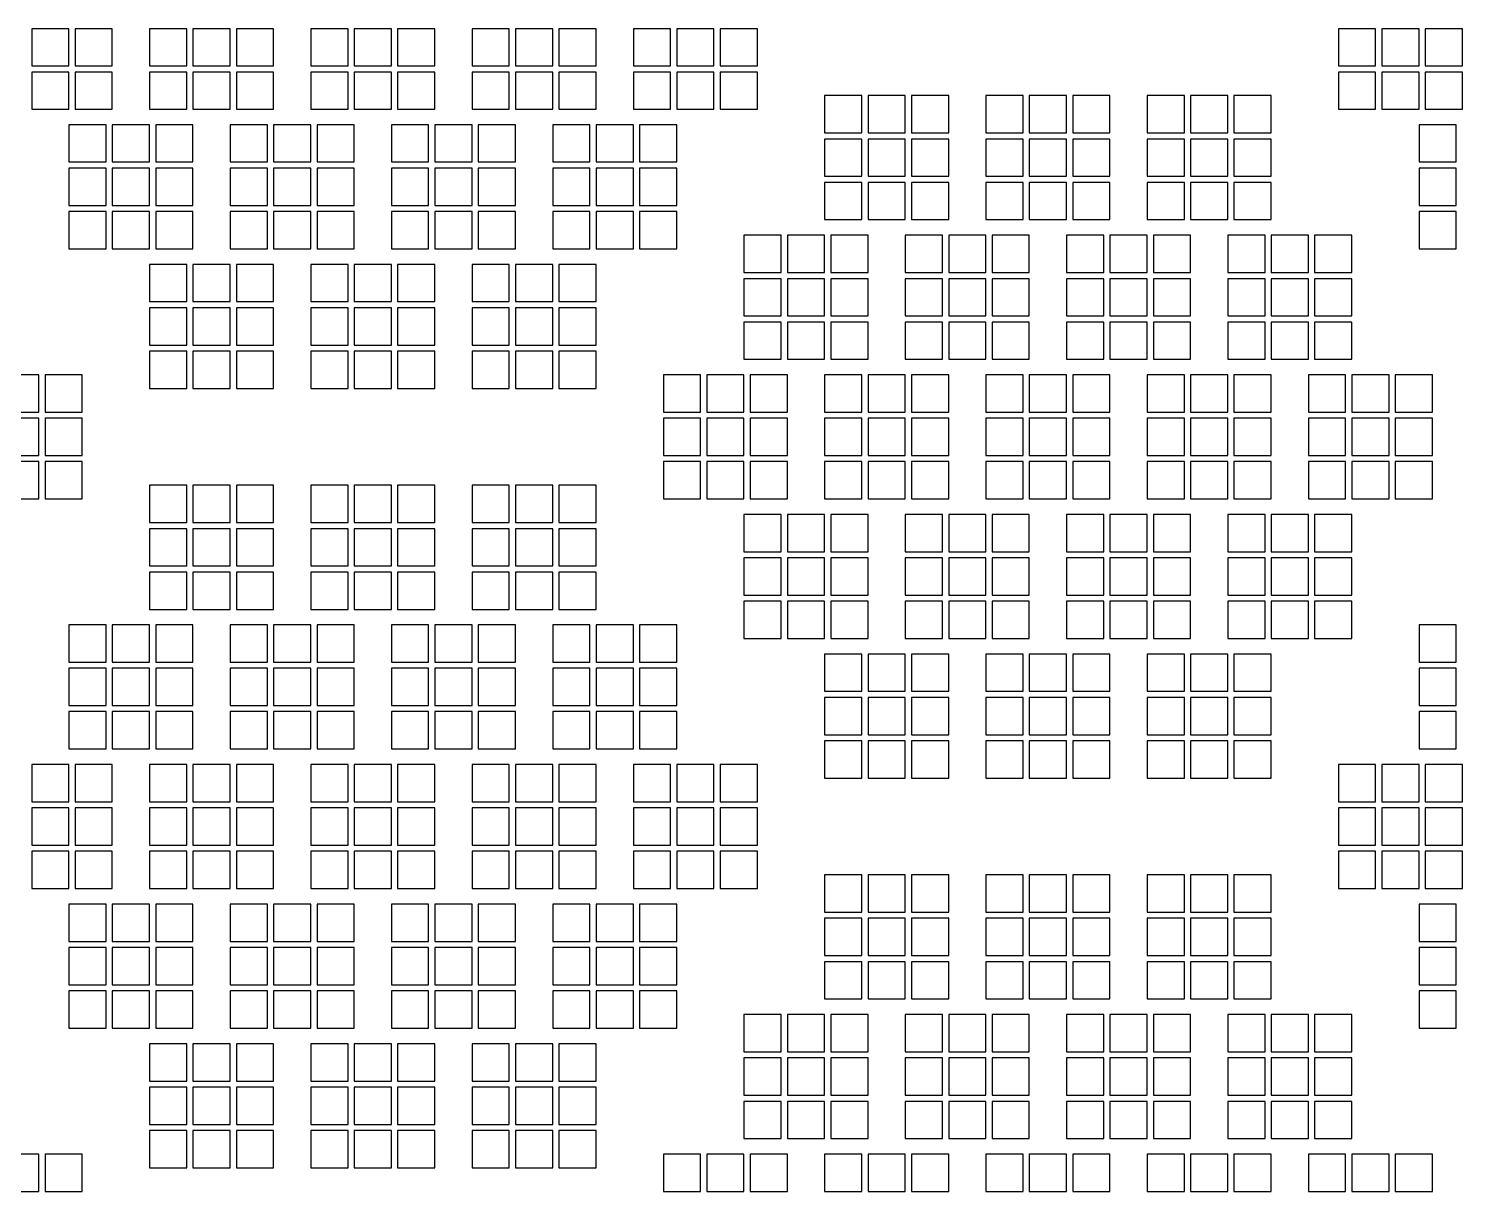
# Model space of a CAD drawing. Extents: x -49 to 54, y -38 to 38.
# Drawn here: x -10.94 to 0.6, y -20.22 to -10.85 of the extents above; entities that cross this region are included whole.
import ezdxf

# ---------------------------------------------------------------- set-up
doc = ezdxf.new("R2010")
doc.units = 0
doc.layers.add('BACK_LAYER', color=5, linetype='CONTINUOUS')

msp = doc.modelspace()

# ---------------------------------------------------------------- linework, layer by layer
at = {"layer": 'BACK_LAYER'}
for points in [[(-10.913, -11.147), (-10.613, -11.147), (-10.613, -10.847), (-10.913, -10.847)], [(-10.563, -11.147), (-10.263, -11.147), (-10.263, -10.847), (-10.563, -10.847)], [(-9.963, -11.147), (-9.663, -11.147), (-9.663, -10.847), (-9.963, -10.847)], [(-9.613, -11.147), (-9.313, -11.147), (-9.313, -10.847), (-9.613, -10.847)], [(-9.263, -11.147), (-8.963, -11.147), (-8.963, -10.847), (-9.263, -10.847)], [(-8.663, -11.147), (-8.363, -11.147), (-8.363, -10.847), (-8.663, -10.847)], [(-8.313, -11.147), (-8.013, -11.147), (-8.013, -10.847), (-8.313, -10.847)], [(-7.963, -11.147), (-7.663, -11.147), (-7.663, -10.847), (-7.963, -10.847)], [(-7.363, -11.147), (-7.063, -11.147), (-7.063, -10.847), (-7.363, -10.847)], [(-7.013, -11.147), (-6.713, -11.147), (-6.713, -10.847), (-7.013, -10.847)], [(-6.663, -11.147), (-6.363, -11.147), (-6.363, -10.847), (-6.663, -10.847)], [(-6.063, -11.147), (-5.763, -11.147), (-5.763, -10.847), (-6.063, -10.847)], [(-5.713, -11.147), (-5.413, -11.147), (-5.413, -10.847), (-5.713, -10.847)], [(-5.363, -11.147), (-5.063, -11.147), (-5.063, -10.847), (-5.363, -10.847)], [(-0.379, -11.147), (-0.079, -11.147), (-0.079, -10.847), (-0.379, -10.847)], [(-0.029, -11.147), (0.271, -11.147), (0.271, -10.847), (-0.029, -10.847)], [(0.321, -11.147), (0.621, -11.147), (0.621, -10.847), (0.321, -10.847)], [(-10.913, -11.497), (-10.613, -11.497), (-10.613, -11.197), (-10.913, -11.197)], [(-10.563, -11.497), (-10.263, -11.497), (-10.263, -11.197), (-10.563, -11.197)], [(-9.963, -11.497), (-9.663, -11.497), (-9.663, -11.197), (-9.963, -11.197)], [(-9.613, -11.497), (-9.313, -11.497), (-9.313, -11.197), (-9.613, -11.197)], [(-9.263, -11.497), (-8.963, -11.497), (-8.963, -11.197), (-9.263, -11.197)], [(-8.663, -11.497), (-8.363, -11.497), (-8.363, -11.197), (-8.663, -11.197)], [(-8.313, -11.497), (-8.013, -11.497), (-8.013, -11.197), (-8.313, -11.197)], [(-7.963, -11.497), (-7.663, -11.497), (-7.663, -11.197), (-7.963, -11.197)], [(-7.363, -11.497), (-7.063, -11.497), (-7.063, -11.197), (-7.363, -11.197)], [(-7.013, -11.497), (-6.713, -11.497), (-6.713, -11.197), (-7.013, -11.197)], [(-6.663, -11.497), (-6.363, -11.497), (-6.363, -11.197), (-6.663, -11.197)], [(-6.063, -11.497), (-5.763, -11.497), (-5.763, -11.197), (-6.063, -11.197)], [(-5.713, -11.497), (-5.413, -11.497), (-5.413, -11.197), (-5.713, -11.197)], [(-5.363, -11.497), (-5.063, -11.497), (-5.063, -11.197), (-5.363, -11.197)], [(-0.379, -11.497), (-0.079, -11.497), (-0.079, -11.197), (-0.379, -11.197)], [(-0.029, -11.497), (0.271, -11.497), (0.271, -11.197), (-0.029, -11.197)], [(0.321, -11.497), (0.621, -11.497), (0.621, -11.197), (0.321, -11.197)], [(-4.521, -11.687), (-4.221, -11.687), (-4.221, -11.387), (-4.521, -11.387)], [(-4.171, -11.687), (-3.871, -11.687), (-3.871, -11.387), (-4.171, -11.387)], [(-3.821, -11.687), (-3.521, -11.687), (-3.521, -11.387), (-3.821, -11.387)], [(-3.221, -11.687), (-2.921, -11.687), (-2.921, -11.387), (-3.221, -11.387)], [(-2.871, -11.687), (-2.571, -11.687), (-2.571, -11.387), (-2.871, -11.387)], [(-2.521, -11.687), (-2.221, -11.687), (-2.221, -11.387), (-2.521, -11.387)], [(-1.921, -11.687), (-1.621, -11.687), (-1.621, -11.387), (-1.921, -11.387)], [(-1.571, -11.687), (-1.271, -11.687), (-1.271, -11.387), (-1.571, -11.387)], [(-1.221, -11.687), (-0.921, -11.687), (-0.921, -11.387), (-1.221, -11.387)], [(-10.613, -11.922), (-10.313, -11.922), (-10.313, -11.622), (-10.613, -11.622)], [(-10.263, -11.922), (-9.963, -11.922), (-9.963, -11.622), (-10.263, -11.622)], [(-9.913, -11.922), (-9.613, -11.922), (-9.613, -11.622), (-9.913, -11.622)], [(-9.313, -11.922), (-9.013, -11.922), (-9.013, -11.622), (-9.313, -11.622)], [(-8.963, -11.922), (-8.663, -11.922), (-8.663, -11.622), (-8.963, -11.622)], [(-8.613, -11.922), (-8.313, -11.922), (-8.313, -11.622), (-8.613, -11.622)], [(-8.013, -11.922), (-7.713, -11.922), (-7.713, -11.622), (-8.013, -11.622)], [(-7.663, -11.922), (-7.363, -11.922), (-7.363, -11.622), (-7.663, -11.622)], [(-7.313, -11.922), (-7.013, -11.922), (-7.013, -11.622), (-7.313, -11.622)], [(-6.713, -11.922), (-6.413, -11.922), (-6.413, -11.622), (-6.713, -11.622)], [(-6.363, -11.922), (-6.063, -11.922), (-6.063, -11.622), (-6.363, -11.622)], [(-6.013, -11.922), (-5.713, -11.922), (-5.713, -11.622), (-6.013, -11.622)], [(0.271, -11.922), (0.571, -11.922), (0.571, -11.622), (0.271, -11.622)], [(-4.521, -12.037), (-4.221, -12.037), (-4.221, -11.737), (-4.521, -11.737)], [(-4.171, -12.037), (-3.871, -12.037), (-3.871, -11.737), (-4.171, -11.737)], [(-3.821, -12.037), (-3.521, -12.037), (-3.521, -11.737), (-3.821, -11.737)], [(-3.221, -12.037), (-2.921, -12.037), (-2.921, -11.737), (-3.221, -11.737)], [(-2.871, -12.037), (-2.571, -12.037), (-2.571, -11.737), (-2.871, -11.737)], [(-2.521, -12.037), (-2.221, -12.037), (-2.221, -11.737), (-2.521, -11.737)], [(-1.921, -12.037), (-1.621, -12.037), (-1.621, -11.737), (-1.921, -11.737)], [(-1.571, -12.037), (-1.271, -12.037), (-1.271, -11.737), (-1.571, -11.737)], [(-1.221, -12.037), (-0.921, -12.037), (-0.921, -11.737), (-1.221, -11.737)], [(-10.613, -12.272), (-10.313, -12.272), (-10.313, -11.972), (-10.613, -11.972)], [(-10.263, -12.272), (-9.963, -12.272), (-9.963, -11.972), (-10.263, -11.972)], [(-9.913, -12.272), (-9.613, -12.272), (-9.613, -11.972), (-9.913, -11.972)], [(-9.313, -12.272), (-9.013, -12.272), (-9.013, -11.972), (-9.313, -11.972)], [(-8.963, -12.272), (-8.663, -12.272), (-8.663, -11.972), (-8.963, -11.972)], [(-8.613, -12.272), (-8.313, -12.272), (-8.313, -11.972), (-8.613, -11.972)], [(-8.013, -12.272), (-7.713, -12.272), (-7.713, -11.972), (-8.013, -11.972)], [(-7.663, -12.272), (-7.363, -12.272), (-7.363, -11.972), (-7.663, -11.972)], [(-7.313, -12.272), (-7.013, -12.272), (-7.013, -11.972), (-7.313, -11.972)], [(-6.713, -12.272), (-6.413, -12.272), (-6.413, -11.972), (-6.713, -11.972)], [(-6.363, -12.272), (-6.063, -12.272), (-6.063, -11.972), (-6.363, -11.972)], [(-6.013, -12.272), (-5.713, -12.272), (-5.713, -11.972), (-6.013, -11.972)], [(0.271, -12.272), (0.571, -12.272), (0.571, -11.972), (0.271, -11.972)], [(-4.521, -12.387), (-4.221, -12.387), (-4.221, -12.087), (-4.521, -12.087)], [(-4.171, -12.387), (-3.871, -12.387), (-3.871, -12.087), (-4.171, -12.087)], [(-3.821, -12.387), (-3.521, -12.387), (-3.521, -12.087), (-3.821, -12.087)], [(-3.221, -12.387), (-2.921, -12.387), (-2.921, -12.087), (-3.221, -12.087)], [(-2.871, -12.387), (-2.571, -12.387), (-2.571, -12.087), (-2.871, -12.087)], [(-2.521, -12.387), (-2.221, -12.387), (-2.221, -12.087), (-2.521, -12.087)], [(-1.921, -12.387), (-1.621, -12.387), (-1.621, -12.087), (-1.921, -12.087)], [(-1.571, -12.387), (-1.271, -12.387), (-1.271, -12.087), (-1.571, -12.087)], [(-1.221, -12.387), (-0.921, -12.387), (-0.921, -12.087), (-1.221, -12.087)], [(-10.613, -12.622), (-10.313, -12.622), (-10.313, -12.322), (-10.613, -12.322)], [(-10.263, -12.622), (-9.963, -12.622), (-9.963, -12.322), (-10.263, -12.322)], [(-9.913, -12.622), (-9.613, -12.622), (-9.613, -12.322), (-9.913, -12.322)], [(-9.313, -12.622), (-9.013, -12.622), (-9.013, -12.322), (-9.313, -12.322)], [(-8.963, -12.622), (-8.663, -12.622), (-8.663, -12.322), (-8.963, -12.322)], [(-8.613, -12.622), (-8.313, -12.622), (-8.313, -12.322), (-8.613, -12.322)], [(-8.013, -12.622), (-7.713, -12.622), (-7.713, -12.322), (-8.013, -12.322)], [(-7.663, -12.622), (-7.363, -12.622), (-7.363, -12.322), (-7.663, -12.322)], [(-7.313, -12.622), (-7.013, -12.622), (-7.013, -12.322), (-7.313, -12.322)], [(-6.713, -12.622), (-6.413, -12.622), (-6.413, -12.322), (-6.713, -12.322)], [(-6.363, -12.622), (-6.063, -12.622), (-6.063, -12.322), (-6.363, -12.322)], [(-6.013, -12.622), (-5.713, -12.622), (-5.713, -12.322), (-6.013, -12.322)], [(0.271, -12.622), (0.571, -12.622), (0.571, -12.322), (0.271, -12.322)], [(-5.171, -12.813), (-4.871, -12.813), (-4.871, -12.513), (-5.171, -12.513)], [(-4.821, -12.813), (-4.521, -12.813), (-4.521, -12.513), (-4.821, -12.513)], [(-4.471, -12.813), (-4.171, -12.813), (-4.171, -12.513), (-4.471, -12.513)], [(-3.871, -12.813), (-3.571, -12.813), (-3.571, -12.513), (-3.871, -12.513)], [(-3.521, -12.813), (-3.221, -12.813), (-3.221, -12.513), (-3.521, -12.513)], [(-3.171, -12.813), (-2.871, -12.813), (-2.871, -12.513), (-3.171, -12.513)], [(-2.571, -12.813), (-2.271, -12.813), (-2.271, -12.513), (-2.571, -12.513)], [(-2.221, -12.813), (-1.921, -12.813), (-1.921, -12.513), (-2.221, -12.513)], [(-1.871, -12.813), (-1.571, -12.813), (-1.571, -12.513), (-1.871, -12.513)], [(-1.271, -12.813), (-0.971, -12.813), (-0.971, -12.513), (-1.271, -12.513)], [(-0.921, -12.813), (-0.621, -12.813), (-0.621, -12.513), (-0.921, -12.513)], [(-0.571, -12.813), (-0.271, -12.813), (-0.271, -12.513), (-0.571, -12.513)], [(-9.963, -13.048), (-9.663, -13.048), (-9.663, -12.748), (-9.963, -12.748)], [(-9.613, -13.048), (-9.313, -13.048), (-9.313, -12.748), (-9.613, -12.748)], [(-9.263, -13.048), (-8.963, -13.048), (-8.963, -12.748), (-9.263, -12.748)], [(-8.663, -13.048), (-8.363, -13.048), (-8.363, -12.748), (-8.663, -12.748)], [(-8.313, -13.048), (-8.013, -13.048), (-8.013, -12.748), (-8.313, -12.748)], [(-7.963, -13.048), (-7.663, -13.048), (-7.663, -12.748), (-7.963, -12.748)], [(-7.363, -13.048), (-7.063, -13.048), (-7.063, -12.748), (-7.363, -12.748)], [(-7.013, -13.048), (-6.713, -13.048), (-6.713, -12.748), (-7.013, -12.748)], [(-6.663, -13.048), (-6.363, -13.048), (-6.363, -12.748), (-6.663, -12.748)], [(-5.171, -13.163), (-4.871, -13.163), (-4.871, -12.863), (-5.171, -12.863)], [(-4.821, -13.163), (-4.521, -13.163), (-4.521, -12.863), (-4.821, -12.863)], [(-4.471, -13.163), (-4.171, -13.163), (-4.171, -12.863), (-4.471, -12.863)], [(-3.871, -13.163), (-3.571, -13.163), (-3.571, -12.863), (-3.871, -12.863)], [(-3.521, -13.163), (-3.221, -13.163), (-3.221, -12.863), (-3.521, -12.863)], [(-3.171, -13.163), (-2.871, -13.163), (-2.871, -12.863), (-3.171, -12.863)], [(-2.571, -13.163), (-2.271, -13.163), (-2.271, -12.863), (-2.571, -12.863)], [(-2.221, -13.163), (-1.921, -13.163), (-1.921, -12.863), (-2.221, -12.863)], [(-1.871, -13.163), (-1.571, -13.163), (-1.571, -12.863), (-1.871, -12.863)], [(-1.271, -13.163), (-0.971, -13.163), (-0.971, -12.863), (-1.271, -12.863)], [(-0.921, -13.163), (-0.621, -13.163), (-0.621, -12.863), (-0.921, -12.863)], [(-0.571, -13.163), (-0.271, -13.163), (-0.271, -12.863), (-0.571, -12.863)], [(-9.963, -13.398), (-9.663, -13.398), (-9.663, -13.098), (-9.963, -13.098)], [(-9.613, -13.398), (-9.313, -13.398), (-9.313, -13.098), (-9.613, -13.098)], [(-9.263, -13.398), (-8.963, -13.398), (-8.963, -13.098), (-9.263, -13.098)], [(-8.663, -13.398), (-8.363, -13.398), (-8.363, -13.098), (-8.663, -13.098)], [(-8.313, -13.398), (-8.013, -13.398), (-8.013, -13.098), (-8.313, -13.098)], [(-7.963, -13.398), (-7.663, -13.398), (-7.663, -13.098), (-7.963, -13.098)], [(-7.363, -13.398), (-7.063, -13.398), (-7.063, -13.098), (-7.363, -13.098)], [(-7.013, -13.398), (-6.713, -13.398), (-6.713, -13.098), (-7.013, -13.098)], [(-6.663, -13.398), (-6.363, -13.398), (-6.363, -13.098), (-6.663, -13.098)], [(-5.171, -13.513), (-4.871, -13.513), (-4.871, -13.213), (-5.171, -13.213)], [(-4.821, -13.513), (-4.521, -13.513), (-4.521, -13.213), (-4.821, -13.213)], [(-4.471, -13.513), (-4.171, -13.513), (-4.171, -13.213), (-4.471, -13.213)], [(-3.871, -13.513), (-3.571, -13.513), (-3.571, -13.213), (-3.871, -13.213)], [(-3.521, -13.513), (-3.221, -13.513), (-3.221, -13.213), (-3.521, -13.213)], [(-3.171, -13.513), (-2.871, -13.513), (-2.871, -13.213), (-3.171, -13.213)], [(-2.571, -13.513), (-2.271, -13.513), (-2.271, -13.213), (-2.571, -13.213)], [(-2.221, -13.513), (-1.921, -13.513), (-1.921, -13.213), (-2.221, -13.213)], [(-1.871, -13.513), (-1.571, -13.513), (-1.571, -13.213), (-1.871, -13.213)], [(-1.271, -13.513), (-0.971, -13.513), (-0.971, -13.213), (-1.271, -13.213)], [(-0.921, -13.513), (-0.621, -13.513), (-0.621, -13.213), (-0.921, -13.213)], [(-0.571, -13.513), (-0.271, -13.513), (-0.271, -13.213), (-0.571, -13.213)], [(-9.963, -13.748), (-9.663, -13.748), (-9.663, -13.448), (-9.963, -13.448)], [(-9.613, -13.748), (-9.313, -13.748), (-9.313, -13.448), (-9.613, -13.448)], [(-9.263, -13.748), (-8.963, -13.748), (-8.963, -13.448), (-9.263, -13.448)], [(-8.663, -13.748), (-8.363, -13.748), (-8.363, -13.448), (-8.663, -13.448)], [(-8.313, -13.748), (-8.013, -13.748), (-8.013, -13.448), (-8.313, -13.448)], [(-7.963, -13.748), (-7.663, -13.748), (-7.663, -13.448), (-7.963, -13.448)], [(-7.363, -13.748), (-7.063, -13.748), (-7.063, -13.448), (-7.363, -13.448)], [(-7.013, -13.748), (-6.713, -13.748), (-6.713, -13.448), (-7.013, -13.448)], [(-6.663, -13.748), (-6.363, -13.748), (-6.363, -13.448), (-6.663, -13.448)], [(-11.155, -13.938), (-10.855, -13.938), (-10.855, -13.638), (-11.155, -13.638)], [(-10.805, -13.938), (-10.505, -13.938), (-10.505, -13.638), (-10.805, -13.638)], [(-5.821, -13.938), (-5.521, -13.938), (-5.521, -13.638), (-5.821, -13.638)], [(-5.471, -13.938), (-5.171, -13.938), (-5.171, -13.638), (-5.471, -13.638)], [(-5.121, -13.938), (-4.821, -13.938), (-4.821, -13.638), (-5.121, -13.638)], [(-4.521, -13.938), (-4.221, -13.938), (-4.221, -13.638), (-4.521, -13.638)], [(-4.171, -13.938), (-3.871, -13.938), (-3.871, -13.638), (-4.171, -13.638)], [(-3.821, -13.938), (-3.521, -13.938), (-3.521, -13.638), (-3.821, -13.638)], [(-3.221, -13.938), (-2.921, -13.938), (-2.921, -13.638), (-3.221, -13.638)], [(-2.871, -13.938), (-2.571, -13.938), (-2.571, -13.638), (-2.871, -13.638)], [(-2.521, -13.938), (-2.221, -13.938), (-2.221, -13.638), (-2.521, -13.638)], [(-1.921, -13.938), (-1.621, -13.938), (-1.621, -13.638), (-1.921, -13.638)], [(-1.571, -13.938), (-1.271, -13.938), (-1.271, -13.638), (-1.571, -13.638)], [(-1.221, -13.938), (-0.921, -13.938), (-0.921, -13.638), (-1.221, -13.638)], [(-0.621, -13.938), (-0.321, -13.938), (-0.321, -13.638), (-0.621, -13.638)], [(-0.271, -13.938), (0.029, -13.938), (0.029, -13.638), (-0.271, -13.638)], [(0.079, -13.938), (0.379, -13.938), (0.379, -13.638), (0.079, -13.638)], [(-11.155, -14.288), (-10.855, -14.288), (-10.855, -13.988), (-11.155, -13.988)], [(-10.805, -14.288), (-10.505, -14.288), (-10.505, -13.988), (-10.805, -13.988)], [(-5.821, -14.288), (-5.521, -14.288), (-5.521, -13.988), (-5.821, -13.988)], [(-5.471, -14.288), (-5.171, -14.288), (-5.171, -13.988), (-5.471, -13.988)], [(-5.121, -14.288), (-4.821, -14.288), (-4.821, -13.988), (-5.121, -13.988)], [(-4.521, -14.288), (-4.221, -14.288), (-4.221, -13.988), (-4.521, -13.988)], [(-4.171, -14.288), (-3.871, -14.288), (-3.871, -13.988), (-4.171, -13.988)], [(-3.821, -14.288), (-3.521, -14.288), (-3.521, -13.988), (-3.821, -13.988)], [(-3.221, -14.288), (-2.921, -14.288), (-2.921, -13.988), (-3.221, -13.988)], [(-2.871, -14.288), (-2.571, -14.288), (-2.571, -13.988), (-2.871, -13.988)], [(-2.521, -14.288), (-2.221, -14.288), (-2.221, -13.988), (-2.521, -13.988)], [(-1.921, -14.288), (-1.621, -14.288), (-1.621, -13.988), (-1.921, -13.988)], [(-1.571, -14.288), (-1.271, -14.288), (-1.271, -13.988), (-1.571, -13.988)], [(-1.221, -14.288), (-0.921, -14.288), (-0.921, -13.988), (-1.221, -13.988)], [(-0.621, -14.288), (-0.321, -14.288), (-0.321, -13.988), (-0.621, -13.988)], [(-0.271, -14.288), (0.029, -14.288), (0.029, -13.988), (-0.271, -13.988)], [(0.079, -14.288), (0.379, -14.288), (0.379, -13.988), (0.079, -13.988)], [(-11.155, -14.638), (-10.855, -14.638), (-10.855, -14.338), (-11.155, -14.338)], [(-10.805, -14.638), (-10.505, -14.638), (-10.505, -14.338), (-10.805, -14.338)], [(-5.821, -14.638), (-5.521, -14.638), (-5.521, -14.338), (-5.821, -14.338)], [(-5.471, -14.638), (-5.171, -14.638), (-5.171, -14.338), (-5.471, -14.338)], [(-5.121, -14.638), (-4.821, -14.638), (-4.821, -14.338), (-5.121, -14.338)], [(-4.521, -14.638), (-4.221, -14.638), (-4.221, -14.338), (-4.521, -14.338)], [(-4.171, -14.638), (-3.871, -14.638), (-3.871, -14.338), (-4.171, -14.338)], [(-3.821, -14.638), (-3.521, -14.638), (-3.521, -14.338), (-3.821, -14.338)], [(-3.221, -14.638), (-2.921, -14.638), (-2.921, -14.338), (-3.221, -14.338)], [(-2.871, -14.638), (-2.571, -14.638), (-2.571, -14.338), (-2.871, -14.338)], [(-2.521, -14.638), (-2.221, -14.638), (-2.221, -14.338), (-2.521, -14.338)], [(-1.921, -14.638), (-1.621, -14.638), (-1.621, -14.338), (-1.921, -14.338)], [(-1.571, -14.638), (-1.271, -14.638), (-1.271, -14.338), (-1.571, -14.338)], [(-1.221, -14.638), (-0.921, -14.638), (-0.921, -14.338), (-1.221, -14.338)], [(-0.621, -14.638), (-0.321, -14.638), (-0.321, -14.338), (-0.621, -14.338)], [(-0.271, -14.638), (0.029, -14.638), (0.029, -14.338), (-0.271, -14.338)], [(0.079, -14.638), (0.379, -14.638), (0.379, -14.338), (0.079, -14.338)], [(-9.963, -14.829), (-9.663, -14.829), (-9.663, -14.529), (-9.963, -14.529)], [(-9.613, -14.829), (-9.313, -14.829), (-9.313, -14.529), (-9.613, -14.529)], [(-9.263, -14.829), (-8.963, -14.829), (-8.963, -14.529), (-9.263, -14.529)], [(-8.663, -14.829), (-8.363, -14.829), (-8.363, -14.529), (-8.663, -14.529)], [(-8.313, -14.829), (-8.013, -14.829), (-8.013, -14.529), (-8.313, -14.529)], [(-7.963, -14.829), (-7.663, -14.829), (-7.663, -14.529), (-7.963, -14.529)], [(-7.363, -14.829), (-7.063, -14.829), (-7.063, -14.529), (-7.363, -14.529)], [(-7.013, -14.829), (-6.713, -14.829), (-6.713, -14.529), (-7.013, -14.529)], [(-6.663, -14.829), (-6.363, -14.829), (-6.363, -14.529), (-6.663, -14.529)], [(-5.171, -15.064), (-4.871, -15.064), (-4.871, -14.764), (-5.171, -14.764)], [(-4.821, -15.064), (-4.521, -15.064), (-4.521, -14.764), (-4.821, -14.764)], [(-4.471, -15.064), (-4.171, -15.064), (-4.171, -14.764), (-4.471, -14.764)], [(-3.871, -15.064), (-3.571, -15.064), (-3.571, -14.764), (-3.871, -14.764)], [(-3.521, -15.064), (-3.221, -15.064), (-3.221, -14.764), (-3.521, -14.764)], [(-3.171, -15.064), (-2.871, -15.064), (-2.871, -14.764), (-3.171, -14.764)], [(-2.571, -15.064), (-2.271, -15.064), (-2.271, -14.764), (-2.571, -14.764)], [(-2.221, -15.064), (-1.921, -15.064), (-1.921, -14.764), (-2.221, -14.764)], [(-1.871, -15.064), (-1.571, -15.064), (-1.571, -14.764), (-1.871, -14.764)], [(-1.271, -15.064), (-0.971, -15.064), (-0.971, -14.764), (-1.271, -14.764)], [(-0.921, -15.064), (-0.621, -15.064), (-0.621, -14.764), (-0.921, -14.764)], [(-0.571, -15.064), (-0.271, -15.064), (-0.271, -14.764), (-0.571, -14.764)], [(-9.963, -15.179), (-9.663, -15.179), (-9.663, -14.879), (-9.963, -14.879)], [(-9.613, -15.179), (-9.313, -15.179), (-9.313, -14.879), (-9.613, -14.879)], [(-9.263, -15.179), (-8.963, -15.179), (-8.963, -14.879), (-9.263, -14.879)], [(-8.663, -15.179), (-8.363, -15.179), (-8.363, -14.879), (-8.663, -14.879)], [(-8.313, -15.179), (-8.013, -15.179), (-8.013, -14.879), (-8.313, -14.879)], [(-7.963, -15.179), (-7.663, -15.179), (-7.663, -14.879), (-7.963, -14.879)], [(-7.363, -15.179), (-7.063, -15.179), (-7.063, -14.879), (-7.363, -14.879)], [(-7.013, -15.179), (-6.713, -15.179), (-6.713, -14.879), (-7.013, -14.879)], [(-6.663, -15.179), (-6.363, -15.179), (-6.363, -14.879), (-6.663, -14.879)], [(-5.171, -15.414), (-4.871, -15.414), (-4.871, -15.114), (-5.171, -15.114)], [(-4.821, -15.414), (-4.521, -15.414), (-4.521, -15.114), (-4.821, -15.114)], [(-4.471, -15.414), (-4.171, -15.414), (-4.171, -15.114), (-4.471, -15.114)], [(-3.871, -15.414), (-3.571, -15.414), (-3.571, -15.114), (-3.871, -15.114)], [(-3.521, -15.414), (-3.221, -15.414), (-3.221, -15.114), (-3.521, -15.114)], [(-3.171, -15.414), (-2.871, -15.414), (-2.871, -15.114), (-3.171, -15.114)], [(-2.571, -15.414), (-2.271, -15.414), (-2.271, -15.114), (-2.571, -15.114)], [(-2.221, -15.414), (-1.921, -15.414), (-1.921, -15.114), (-2.221, -15.114)], [(-1.871, -15.414), (-1.571, -15.414), (-1.571, -15.114), (-1.871, -15.114)], [(-1.271, -15.414), (-0.971, -15.414), (-0.971, -15.114), (-1.271, -15.114)], [(-0.921, -15.414), (-0.621, -15.414), (-0.621, -15.114), (-0.921, -15.114)], [(-0.571, -15.414), (-0.271, -15.414), (-0.271, -15.114), (-0.571, -15.114)], [(-9.963, -15.529), (-9.663, -15.529), (-9.663, -15.229), (-9.963, -15.229)], [(-9.613, -15.529), (-9.313, -15.529), (-9.313, -15.229), (-9.613, -15.229)], [(-9.263, -15.529), (-8.963, -15.529), (-8.963, -15.229), (-9.263, -15.229)], [(-8.663, -15.529), (-8.363, -15.529), (-8.363, -15.229), (-8.663, -15.229)], [(-8.313, -15.529), (-8.013, -15.529), (-8.013, -15.229), (-8.313, -15.229)], [(-7.963, -15.529), (-7.663, -15.529), (-7.663, -15.229), (-7.963, -15.229)], [(-7.363, -15.529), (-7.063, -15.529), (-7.063, -15.229), (-7.363, -15.229)], [(-7.013, -15.529), (-6.713, -15.529), (-6.713, -15.229), (-7.013, -15.229)], [(-6.663, -15.529), (-6.363, -15.529), (-6.363, -15.229), (-6.663, -15.229)], [(-5.171, -15.764), (-4.871, -15.764), (-4.871, -15.464), (-5.171, -15.464)], [(-4.821, -15.764), (-4.521, -15.764), (-4.521, -15.464), (-4.821, -15.464)], [(-4.471, -15.764), (-4.171, -15.764), (-4.171, -15.464), (-4.471, -15.464)], [(-3.871, -15.764), (-3.571, -15.764), (-3.571, -15.464), (-3.871, -15.464)], [(-3.521, -15.764), (-3.221, -15.764), (-3.221, -15.464), (-3.521, -15.464)], [(-3.171, -15.764), (-2.871, -15.764), (-2.871, -15.464), (-3.171, -15.464)], [(-2.571, -15.764), (-2.271, -15.764), (-2.271, -15.464), (-2.571, -15.464)], [(-2.221, -15.764), (-1.921, -15.764), (-1.921, -15.464), (-2.221, -15.464)], [(-1.871, -15.764), (-1.571, -15.764), (-1.571, -15.464), (-1.871, -15.464)], [(-1.271, -15.764), (-0.971, -15.764), (-0.971, -15.464), (-1.271, -15.464)], [(-0.921, -15.764), (-0.621, -15.764), (-0.621, -15.464), (-0.921, -15.464)], [(-0.571, -15.764), (-0.271, -15.764), (-0.271, -15.464), (-0.571, -15.464)], [(-10.613, -15.954), (-10.313, -15.954), (-10.313, -15.654), (-10.613, -15.654)], [(-10.263, -15.954), (-9.963, -15.954), (-9.963, -15.654), (-10.263, -15.654)], [(-9.913, -15.954), (-9.613, -15.954), (-9.613, -15.654), (-9.913, -15.654)], [(-9.313, -15.954), (-9.013, -15.954), (-9.013, -15.654), (-9.313, -15.654)], [(-8.963, -15.954), (-8.663, -15.954), (-8.663, -15.654), (-8.963, -15.654)], [(-8.613, -15.954), (-8.313, -15.954), (-8.313, -15.654), (-8.613, -15.654)], [(-8.013, -15.954), (-7.713, -15.954), (-7.713, -15.654), (-8.013, -15.654)], [(-7.663, -15.954), (-7.363, -15.954), (-7.363, -15.654), (-7.663, -15.654)], [(-7.313, -15.954), (-7.013, -15.954), (-7.013, -15.654), (-7.313, -15.654)], [(-6.713, -15.954), (-6.413, -15.954), (-6.413, -15.654), (-6.713, -15.654)], [(-6.363, -15.954), (-6.063, -15.954), (-6.063, -15.654), (-6.363, -15.654)], [(-6.013, -15.954), (-5.713, -15.954), (-5.713, -15.654), (-6.013, -15.654)], [(0.271, -15.954), (0.571, -15.954), (0.571, -15.654), (0.271, -15.654)], [(-4.521, -16.19), (-4.221, -16.19), (-4.221, -15.89), (-4.521, -15.89)], [(-4.171, -16.19), (-3.871, -16.19), (-3.871, -15.89), (-4.171, -15.89)], [(-3.821, -16.19), (-3.521, -16.19), (-3.521, -15.89), (-3.821, -15.89)], [(-3.221, -16.19), (-2.921, -16.19), (-2.921, -15.89), (-3.221, -15.89)], [(-2.871, -16.19), (-2.571, -16.19), (-2.571, -15.89), (-2.871, -15.89)], [(-2.521, -16.19), (-2.221, -16.19), (-2.221, -15.89), (-2.521, -15.89)], [(-1.921, -16.19), (-1.621, -16.19), (-1.621, -15.89), (-1.921, -15.89)], [(-1.571, -16.19), (-1.271, -16.19), (-1.271, -15.89), (-1.571, -15.89)], [(-1.221, -16.19), (-0.921, -16.19), (-0.921, -15.89), (-1.221, -15.89)], [(-10.613, -16.304), (-10.313, -16.304), (-10.313, -16.004), (-10.613, -16.004)], [(-10.263, -16.304), (-9.963, -16.304), (-9.963, -16.004), (-10.263, -16.004)], [(-9.913, -16.304), (-9.613, -16.304), (-9.613, -16.004), (-9.913, -16.004)], [(-9.313, -16.304), (-9.013, -16.304), (-9.013, -16.004), (-9.313, -16.004)], [(-8.963, -16.304), (-8.663, -16.304), (-8.663, -16.004), (-8.963, -16.004)], [(-8.613, -16.304), (-8.313, -16.304), (-8.313, -16.004), (-8.613, -16.004)], [(-8.013, -16.304), (-7.713, -16.304), (-7.713, -16.004), (-8.013, -16.004)], [(-7.663, -16.304), (-7.363, -16.304), (-7.363, -16.004), (-7.663, -16.004)], [(-7.313, -16.304), (-7.013, -16.304), (-7.013, -16.004), (-7.313, -16.004)], [(-6.713, -16.304), (-6.413, -16.304), (-6.413, -16.004), (-6.713, -16.004)], [(-6.363, -16.304), (-6.063, -16.304), (-6.063, -16.004), (-6.363, -16.004)], [(-6.013, -16.304), (-5.713, -16.304), (-5.713, -16.004), (-6.013, -16.004)], [(0.271, -16.304), (0.571, -16.304), (0.571, -16.004), (0.271, -16.004)], [(-4.521, -16.54), (-4.221, -16.54), (-4.221, -16.24), (-4.521, -16.24)], [(-4.171, -16.54), (-3.871, -16.54), (-3.871, -16.24), (-4.171, -16.24)], [(-3.821, -16.54), (-3.521, -16.54), (-3.521, -16.24), (-3.821, -16.24)], [(-3.221, -16.54), (-2.921, -16.54), (-2.921, -16.24), (-3.221, -16.24)], [(-2.871, -16.54), (-2.571, -16.54), (-2.571, -16.24), (-2.871, -16.24)], [(-2.521, -16.54), (-2.221, -16.54), (-2.221, -16.24), (-2.521, -16.24)], [(-1.921, -16.54), (-1.621, -16.54), (-1.621, -16.24), (-1.921, -16.24)], [(-1.571, -16.54), (-1.271, -16.54), (-1.271, -16.24), (-1.571, -16.24)], [(-1.221, -16.54), (-0.921, -16.54), (-0.921, -16.24), (-1.221, -16.24)], [(-10.613, -16.654), (-10.313, -16.654), (-10.313, -16.354), (-10.613, -16.354)], [(-10.263, -16.654), (-9.963, -16.654), (-9.963, -16.354), (-10.263, -16.354)], [(-9.913, -16.654), (-9.613, -16.654), (-9.613, -16.354), (-9.913, -16.354)], [(-9.313, -16.654), (-9.013, -16.654), (-9.013, -16.354), (-9.313, -16.354)], [(-8.963, -16.654), (-8.663, -16.654), (-8.663, -16.354), (-8.963, -16.354)], [(-8.613, -16.654), (-8.313, -16.654), (-8.313, -16.354), (-8.613, -16.354)], [(-8.013, -16.654), (-7.713, -16.654), (-7.713, -16.354), (-8.013, -16.354)], [(-7.663, -16.654), (-7.363, -16.654), (-7.363, -16.354), (-7.663, -16.354)], [(-7.313, -16.654), (-7.013, -16.654), (-7.013, -16.354), (-7.313, -16.354)], [(-6.713, -16.654), (-6.413, -16.654), (-6.413, -16.354), (-6.713, -16.354)], [(-6.363, -16.654), (-6.063, -16.654), (-6.063, -16.354), (-6.363, -16.354)], [(-6.013, -16.654), (-5.713, -16.654), (-5.713, -16.354), (-6.013, -16.354)], [(0.271, -16.654), (0.571, -16.654), (0.571, -16.354), (0.271, -16.354)], [(-4.521, -16.89), (-4.221, -16.89), (-4.221, -16.59), (-4.521, -16.59)], [(-4.171, -16.89), (-3.871, -16.89), (-3.871, -16.59), (-4.171, -16.59)], [(-3.821, -16.89), (-3.521, -16.89), (-3.521, -16.59), (-3.821, -16.59)], [(-3.221, -16.89), (-2.921, -16.89), (-2.921, -16.59), (-3.221, -16.59)], [(-2.871, -16.89), (-2.571, -16.89), (-2.571, -16.59), (-2.871, -16.59)], [(-2.521, -16.89), (-2.221, -16.89), (-2.221, -16.59), (-2.521, -16.59)], [(-1.921, -16.89), (-1.621, -16.89), (-1.621, -16.59), (-1.921, -16.59)], [(-1.571, -16.89), (-1.271, -16.89), (-1.271, -16.59), (-1.571, -16.59)], [(-1.221, -16.89), (-0.921, -16.89), (-0.921, -16.59), (-1.221, -16.59)], [(-10.913, -17.08), (-10.613, -17.08), (-10.613, -16.78), (-10.913, -16.78)], [(-10.563, -17.08), (-10.263, -17.08), (-10.263, -16.78), (-10.563, -16.78)], [(-9.963, -17.08), (-9.663, -17.08), (-9.663, -16.78), (-9.963, -16.78)], [(-9.613, -17.08), (-9.313, -17.08), (-9.313, -16.78), (-9.613, -16.78)], [(-9.263, -17.08), (-8.963, -17.08), (-8.963, -16.78), (-9.263, -16.78)], [(-8.663, -17.08), (-8.363, -17.08), (-8.363, -16.78), (-8.663, -16.78)], [(-8.313, -17.08), (-8.013, -17.08), (-8.013, -16.78), (-8.313, -16.78)], [(-7.963, -17.08), (-7.663, -17.08), (-7.663, -16.78), (-7.963, -16.78)], [(-7.363, -17.08), (-7.063, -17.08), (-7.063, -16.78), (-7.363, -16.78)], [(-7.013, -17.08), (-6.713, -17.08), (-6.713, -16.78), (-7.013, -16.78)], [(-6.663, -17.08), (-6.363, -17.08), (-6.363, -16.78), (-6.663, -16.78)], [(-6.063, -17.08), (-5.763, -17.08), (-5.763, -16.78), (-6.063, -16.78)], [(-5.713, -17.08), (-5.413, -17.08), (-5.413, -16.78), (-5.713, -16.78)], [(-5.363, -17.08), (-5.063, -17.08), (-5.063, -16.78), (-5.363, -16.78)], [(-0.379, -17.08), (-0.079, -17.08), (-0.079, -16.78), (-0.379, -16.78)], [(-0.029, -17.08), (0.271, -17.08), (0.271, -16.78), (-0.029, -16.78)], [(0.321, -17.08), (0.621, -17.08), (0.621, -16.78), (0.321, -16.78)], [(-10.913, -17.43), (-10.613, -17.43), (-10.613, -17.13), (-10.913, -17.13)], [(-10.563, -17.43), (-10.263, -17.43), (-10.263, -17.13), (-10.563, -17.13)], [(-9.963, -17.43), (-9.663, -17.43), (-9.663, -17.13), (-9.963, -17.13)], [(-9.613, -17.43), (-9.313, -17.43), (-9.313, -17.13), (-9.613, -17.13)], [(-9.263, -17.43), (-8.963, -17.43), (-8.963, -17.13), (-9.263, -17.13)], [(-8.663, -17.43), (-8.363, -17.43), (-8.363, -17.13), (-8.663, -17.13)], [(-8.313, -17.43), (-8.013, -17.43), (-8.013, -17.13), (-8.313, -17.13)], [(-7.963, -17.43), (-7.663, -17.43), (-7.663, -17.13), (-7.963, -17.13)], [(-7.363, -17.43), (-7.063, -17.43), (-7.063, -17.13), (-7.363, -17.13)], [(-7.013, -17.43), (-6.713, -17.43), (-6.713, -17.13), (-7.013, -17.13)], [(-6.663, -17.43), (-6.363, -17.43), (-6.363, -17.13), (-6.663, -17.13)], [(-6.063, -17.43), (-5.763, -17.43), (-5.763, -17.13), (-6.063, -17.13)], [(-5.713, -17.43), (-5.413, -17.43), (-5.413, -17.13), (-5.713, -17.13)], [(-5.363, -17.43), (-5.063, -17.43), (-5.063, -17.13), (-5.363, -17.13)], [(-0.379, -17.43), (-0.079, -17.43), (-0.079, -17.13), (-0.379, -17.13)], [(-0.029, -17.43), (0.271, -17.43), (0.271, -17.13), (-0.029, -17.13)], [(0.321, -17.43), (0.621, -17.43), (0.621, -17.13), (0.321, -17.13)], [(-10.913, -17.78), (-10.613, -17.78), (-10.613, -17.48), (-10.913, -17.48)], [(-10.563, -17.78), (-10.263, -17.78), (-10.263, -17.48), (-10.563, -17.48)], [(-9.963, -17.78), (-9.663, -17.78), (-9.663, -17.48), (-9.963, -17.48)], [(-9.613, -17.78), (-9.313, -17.78), (-9.313, -17.48), (-9.613, -17.48)], [(-9.263, -17.78), (-8.963, -17.78), (-8.963, -17.48), (-9.263, -17.48)], [(-8.663, -17.78), (-8.363, -17.78), (-8.363, -17.48), (-8.663, -17.48)], [(-8.313, -17.78), (-8.013, -17.78), (-8.013, -17.48), (-8.313, -17.48)], [(-7.963, -17.78), (-7.663, -17.78), (-7.663, -17.48), (-7.963, -17.48)], [(-7.363, -17.78), (-7.063, -17.78), (-7.063, -17.48), (-7.363, -17.48)], [(-7.013, -17.78), (-6.713, -17.78), (-6.713, -17.48), (-7.013, -17.48)], [(-6.663, -17.78), (-6.363, -17.78), (-6.363, -17.48), (-6.663, -17.48)], [(-6.063, -17.78), (-5.763, -17.78), (-5.763, -17.48), (-6.063, -17.48)], [(-5.713, -17.78), (-5.413, -17.78), (-5.413, -17.48), (-5.713, -17.48)], [(-5.363, -17.78), (-5.063, -17.78), (-5.063, -17.48), (-5.363, -17.48)], [(-0.379, -17.78), (-0.079, -17.78), (-0.079, -17.48), (-0.379, -17.48)], [(-0.029, -17.78), (0.271, -17.78), (0.271, -17.48), (-0.029, -17.48)], [(0.321, -17.78), (0.621, -17.78), (0.621, -17.48), (0.321, -17.48)], [(-4.521, -17.97), (-4.221, -17.97), (-4.221, -17.67), (-4.521, -17.67)], [(-4.171, -17.97), (-3.871, -17.97), (-3.871, -17.67), (-4.171, -17.67)], [(-3.821, -17.97), (-3.521, -17.97), (-3.521, -17.67), (-3.821, -17.67)], [(-3.221, -17.97), (-2.921, -17.97), (-2.921, -17.67), (-3.221, -17.67)], [(-2.871, -17.97), (-2.571, -17.97), (-2.571, -17.67), (-2.871, -17.67)], [(-2.521, -17.97), (-2.221, -17.97), (-2.221, -17.67), (-2.521, -17.67)], [(-1.921, -17.97), (-1.621, -17.97), (-1.621, -17.67), (-1.921, -17.67)], [(-1.571, -17.97), (-1.271, -17.97), (-1.271, -17.67), (-1.571, -17.67)], [(-1.221, -17.97), (-0.921, -17.97), (-0.921, -17.67), (-1.221, -17.67)], [(-10.613, -18.206), (-10.313, -18.206), (-10.313, -17.906), (-10.613, -17.906)], [(-10.263, -18.206), (-9.963, -18.206), (-9.963, -17.906), (-10.263, -17.906)], [(-9.913, -18.206), (-9.613, -18.206), (-9.613, -17.906), (-9.913, -17.906)], [(-9.313, -18.206), (-9.013, -18.206), (-9.013, -17.906), (-9.313, -17.906)], [(-8.963, -18.206), (-8.663, -18.206), (-8.663, -17.906), (-8.963, -17.906)], [(-8.613, -18.206), (-8.313, -18.206), (-8.313, -17.906), (-8.613, -17.906)], [(-8.013, -18.206), (-7.713, -18.206), (-7.713, -17.906), (-8.013, -17.906)], [(-7.663, -18.206), (-7.363, -18.206), (-7.363, -17.906), (-7.663, -17.906)], [(-7.313, -18.206), (-7.013, -18.206), (-7.013, -17.906), (-7.313, -17.906)], [(-6.713, -18.206), (-6.413, -18.206), (-6.413, -17.906), (-6.713, -17.906)], [(-6.363, -18.206), (-6.063, -18.206), (-6.063, -17.906), (-6.363, -17.906)], [(-6.013, -18.206), (-5.713, -18.206), (-5.713, -17.906), (-6.013, -17.906)], [(0.271, -18.206), (0.571, -18.206), (0.571, -17.906), (0.271, -17.906)], [(-4.521, -18.32), (-4.221, -18.32), (-4.221, -18.02), (-4.521, -18.02)], [(-4.171, -18.32), (-3.871, -18.32), (-3.871, -18.02), (-4.171, -18.02)], [(-3.821, -18.32), (-3.521, -18.32), (-3.521, -18.02), (-3.821, -18.02)], [(-3.221, -18.32), (-2.921, -18.32), (-2.921, -18.02), (-3.221, -18.02)], [(-2.871, -18.32), (-2.571, -18.32), (-2.571, -18.02), (-2.871, -18.02)], [(-2.521, -18.32), (-2.221, -18.32), (-2.221, -18.02), (-2.521, -18.02)], [(-1.921, -18.32), (-1.621, -18.32), (-1.621, -18.02), (-1.921, -18.02)], [(-1.571, -18.32), (-1.271, -18.32), (-1.271, -18.02), (-1.571, -18.02)], [(-1.221, -18.32), (-0.921, -18.32), (-0.921, -18.02), (-1.221, -18.02)], [(-10.613, -18.556), (-10.313, -18.556), (-10.313, -18.256), (-10.613, -18.256)], [(-10.263, -18.556), (-9.963, -18.556), (-9.963, -18.256), (-10.263, -18.256)], [(-9.913, -18.556), (-9.613, -18.556), (-9.613, -18.256), (-9.913, -18.256)], [(-9.313, -18.556), (-9.013, -18.556), (-9.013, -18.256), (-9.313, -18.256)], [(-8.963, -18.556), (-8.663, -18.556), (-8.663, -18.256), (-8.963, -18.256)], [(-8.613, -18.556), (-8.313, -18.556), (-8.313, -18.256), (-8.613, -18.256)], [(-8.013, -18.556), (-7.713, -18.556), (-7.713, -18.256), (-8.013, -18.256)], [(-7.663, -18.556), (-7.363, -18.556), (-7.363, -18.256), (-7.663, -18.256)], [(-7.313, -18.556), (-7.013, -18.556), (-7.013, -18.256), (-7.313, -18.256)], [(-6.713, -18.556), (-6.413, -18.556), (-6.413, -18.256), (-6.713, -18.256)], [(-6.363, -18.556), (-6.063, -18.556), (-6.063, -18.256), (-6.363, -18.256)], [(-6.013, -18.556), (-5.713, -18.556), (-5.713, -18.256), (-6.013, -18.256)], [(0.271, -18.556), (0.571, -18.556), (0.571, -18.256), (0.271, -18.256)], [(-4.521, -18.67), (-4.221, -18.67), (-4.221, -18.37), (-4.521, -18.37)], [(-4.171, -18.67), (-3.871, -18.67), (-3.871, -18.37), (-4.171, -18.37)], [(-3.821, -18.67), (-3.521, -18.67), (-3.521, -18.37), (-3.821, -18.37)], [(-3.221, -18.67), (-2.921, -18.67), (-2.921, -18.37), (-3.221, -18.37)], [(-2.871, -18.67), (-2.571, -18.67), (-2.571, -18.37), (-2.871, -18.37)], [(-2.521, -18.67), (-2.221, -18.67), (-2.221, -18.37), (-2.521, -18.37)], [(-1.921, -18.67), (-1.621, -18.67), (-1.621, -18.37), (-1.921, -18.37)], [(-1.571, -18.67), (-1.271, -18.67), (-1.271, -18.37), (-1.571, -18.37)], [(-1.221, -18.67), (-0.921, -18.67), (-0.921, -18.37), (-1.221, -18.37)], [(-10.613, -18.906), (-10.313, -18.906), (-10.313, -18.606), (-10.613, -18.606)], [(-10.263, -18.906), (-9.963, -18.906), (-9.963, -18.606), (-10.263, -18.606)], [(-9.913, -18.906), (-9.613, -18.906), (-9.613, -18.606), (-9.913, -18.606)], [(-9.313, -18.906), (-9.013, -18.906), (-9.013, -18.606), (-9.313, -18.606)], [(-8.963, -18.906), (-8.663, -18.906), (-8.663, -18.606), (-8.963, -18.606)], [(-8.613, -18.906), (-8.313, -18.906), (-8.313, -18.606), (-8.613, -18.606)], [(-8.013, -18.906), (-7.713, -18.906), (-7.713, -18.606), (-8.013, -18.606)], [(-7.663, -18.906), (-7.363, -18.906), (-7.363, -18.606), (-7.663, -18.606)], [(-7.313, -18.906), (-7.013, -18.906), (-7.013, -18.606), (-7.313, -18.606)], [(-6.713, -18.906), (-6.413, -18.906), (-6.413, -18.606), (-6.713, -18.606)], [(-6.363, -18.906), (-6.063, -18.906), (-6.063, -18.606), (-6.363, -18.606)], [(-6.013, -18.906), (-5.713, -18.906), (-5.713, -18.606), (-6.013, -18.606)], [(0.271, -18.906), (0.571, -18.906), (0.571, -18.606), (0.271, -18.606)], [(-5.171, -19.096), (-4.871, -19.096), (-4.871, -18.796), (-5.171, -18.796)], [(-4.821, -19.096), (-4.521, -19.096), (-4.521, -18.796), (-4.821, -18.796)], [(-4.471, -19.096), (-4.171, -19.096), (-4.171, -18.796), (-4.471, -18.796)], [(-3.871, -19.096), (-3.571, -19.096), (-3.571, -18.796), (-3.871, -18.796)], [(-3.521, -19.096), (-3.221, -19.096), (-3.221, -18.796), (-3.521, -18.796)], [(-3.171, -19.096), (-2.871, -19.096), (-2.871, -18.796), (-3.171, -18.796)], [(-2.571, -19.096), (-2.271, -19.096), (-2.271, -18.796), (-2.571, -18.796)], [(-2.221, -19.096), (-1.921, -19.096), (-1.921, -18.796), (-2.221, -18.796)], [(-1.871, -19.096), (-1.571, -19.096), (-1.571, -18.796), (-1.871, -18.796)], [(-1.271, -19.096), (-0.971, -19.096), (-0.971, -18.796), (-1.271, -18.796)], [(-0.921, -19.096), (-0.621, -19.096), (-0.621, -18.796), (-0.921, -18.796)], [(-0.571, -19.096), (-0.271, -19.096), (-0.271, -18.796), (-0.571, -18.796)], [(-9.963, -19.332), (-9.663, -19.332), (-9.663, -19.032), (-9.963, -19.032)], [(-9.613, -19.332), (-9.313, -19.332), (-9.313, -19.032), (-9.613, -19.032)], [(-9.263, -19.332), (-8.963, -19.332), (-8.963, -19.032), (-9.263, -19.032)], [(-8.663, -19.332), (-8.363, -19.332), (-8.363, -19.032), (-8.663, -19.032)], [(-8.313, -19.332), (-8.013, -19.332), (-8.013, -19.032), (-8.313, -19.032)], [(-7.963, -19.332), (-7.663, -19.332), (-7.663, -19.032), (-7.963, -19.032)], [(-7.363, -19.332), (-7.063, -19.332), (-7.063, -19.032), (-7.363, -19.032)], [(-7.013, -19.332), (-6.713, -19.332), (-6.713, -19.032), (-7.013, -19.032)], [(-6.663, -19.332), (-6.363, -19.332), (-6.363, -19.032), (-6.663, -19.032)], [(-5.171, -19.446), (-4.871, -19.446), (-4.871, -19.146), (-5.171, -19.146)], [(-4.821, -19.446), (-4.521, -19.446), (-4.521, -19.146), (-4.821, -19.146)], [(-4.471, -19.446), (-4.171, -19.446), (-4.171, -19.146), (-4.471, -19.146)], [(-3.871, -19.446), (-3.571, -19.446), (-3.571, -19.146), (-3.871, -19.146)], [(-3.521, -19.446), (-3.221, -19.446), (-3.221, -19.146), (-3.521, -19.146)], [(-3.171, -19.446), (-2.871, -19.446), (-2.871, -19.146), (-3.171, -19.146)], [(-2.571, -19.446), (-2.271, -19.446), (-2.271, -19.146), (-2.571, -19.146)], [(-2.221, -19.446), (-1.921, -19.446), (-1.921, -19.146), (-2.221, -19.146)], [(-1.871, -19.446), (-1.571, -19.446), (-1.571, -19.146), (-1.871, -19.146)], [(-1.271, -19.446), (-0.971, -19.446), (-0.971, -19.146), (-1.271, -19.146)], [(-0.921, -19.446), (-0.621, -19.446), (-0.621, -19.146), (-0.921, -19.146)], [(-0.571, -19.446), (-0.271, -19.446), (-0.271, -19.146), (-0.571, -19.146)], [(-9.963, -19.682), (-9.663, -19.682), (-9.663, -19.382), (-9.963, -19.382)], [(-9.613, -19.682), (-9.313, -19.682), (-9.313, -19.382), (-9.613, -19.382)], [(-9.263, -19.682), (-8.963, -19.682), (-8.963, -19.382), (-9.263, -19.382)], [(-8.663, -19.682), (-8.363, -19.682), (-8.363, -19.382), (-8.663, -19.382)], [(-8.313, -19.682), (-8.013, -19.682), (-8.013, -19.382), (-8.313, -19.382)], [(-7.963, -19.682), (-7.663, -19.682), (-7.663, -19.382), (-7.963, -19.382)], [(-7.363, -19.682), (-7.063, -19.682), (-7.063, -19.382), (-7.363, -19.382)], [(-7.013, -19.682), (-6.713, -19.682), (-6.713, -19.382), (-7.013, -19.382)], [(-6.663, -19.682), (-6.363, -19.682), (-6.363, -19.382), (-6.663, -19.382)], [(-5.171, -19.796), (-4.871, -19.796), (-4.871, -19.496), (-5.171, -19.496)], [(-4.821, -19.796), (-4.521, -19.796), (-4.521, -19.496), (-4.821, -19.496)], [(-4.471, -19.796), (-4.171, -19.796), (-4.171, -19.496), (-4.471, -19.496)], [(-3.871, -19.796), (-3.571, -19.796), (-3.571, -19.496), (-3.871, -19.496)], [(-3.521, -19.796), (-3.221, -19.796), (-3.221, -19.496), (-3.521, -19.496)], [(-3.171, -19.796), (-2.871, -19.796), (-2.871, -19.496), (-3.171, -19.496)], [(-2.571, -19.796), (-2.271, -19.796), (-2.271, -19.496), (-2.571, -19.496)], [(-2.221, -19.796), (-1.921, -19.796), (-1.921, -19.496), (-2.221, -19.496)], [(-1.871, -19.796), (-1.571, -19.796), (-1.571, -19.496), (-1.871, -19.496)], [(-1.271, -19.796), (-0.971, -19.796), (-0.971, -19.496), (-1.271, -19.496)], [(-0.921, -19.796), (-0.621, -19.796), (-0.621, -19.496), (-0.921, -19.496)], [(-0.571, -19.796), (-0.271, -19.796), (-0.271, -19.496), (-0.571, -19.496)], [(-9.963, -20.032), (-9.663, -20.032), (-9.663, -19.732), (-9.963, -19.732)], [(-9.613, -20.032), (-9.313, -20.032), (-9.313, -19.732), (-9.613, -19.732)], [(-9.263, -20.032), (-8.963, -20.032), (-8.963, -19.732), (-9.263, -19.732)], [(-8.663, -20.032), (-8.363, -20.032), (-8.363, -19.732), (-8.663, -19.732)], [(-8.313, -20.032), (-8.013, -20.032), (-8.013, -19.732), (-8.313, -19.732)], [(-7.963, -20.032), (-7.663, -20.032), (-7.663, -19.732), (-7.963, -19.732)], [(-7.363, -20.032), (-7.063, -20.032), (-7.063, -19.732), (-7.363, -19.732)], [(-7.013, -20.032), (-6.713, -20.032), (-6.713, -19.732), (-7.013, -19.732)], [(-6.663, -20.032), (-6.363, -20.032), (-6.363, -19.732), (-6.663, -19.732)], [(-11.155, -20.222), (-10.855, -20.222), (-10.855, -19.922), (-11.155, -19.922)], [(-10.805, -20.222), (-10.505, -20.222), (-10.505, -19.922), (-10.805, -19.922)], [(-5.821, -20.222), (-5.521, -20.222), (-5.521, -19.922), (-5.821, -19.922)], [(-5.471, -20.222), (-5.171, -20.222), (-5.171, -19.922), (-5.471, -19.922)], [(-5.121, -20.222), (-4.821, -20.222), (-4.821, -19.922), (-5.121, -19.922)], [(-4.521, -20.222), (-4.221, -20.222), (-4.221, -19.922), (-4.521, -19.922)], [(-4.171, -20.222), (-3.871, -20.222), (-3.871, -19.922), (-4.171, -19.922)], [(-3.821, -20.222), (-3.521, -20.222), (-3.521, -19.922), (-3.821, -19.922)], [(-3.221, -20.222), (-2.921, -20.222), (-2.921, -19.922), (-3.221, -19.922)], [(-2.871, -20.222), (-2.571, -20.222), (-2.571, -19.922), (-2.871, -19.922)], [(-2.521, -20.222), (-2.221, -20.222), (-2.221, -19.922), (-2.521, -19.922)], [(-1.921, -20.222), (-1.621, -20.222), (-1.621, -19.922), (-1.921, -19.922)], [(-1.571, -20.222), (-1.271, -20.222), (-1.271, -19.922), (-1.571, -19.922)], [(-1.221, -20.222), (-0.921, -20.222), (-0.921, -19.922), (-1.221, -19.922)], [(-0.621, -20.222), (-0.321, -20.222), (-0.321, -19.922), (-0.621, -19.922)], [(-0.271, -20.222), (0.029, -20.222), (0.029, -19.922), (-0.271, -19.922)], [(0.079, -20.222), (0.379, -20.222), (0.379, -19.922), (0.079, -19.922)]]:
    msp.add_lwpolyline(points, close=True, dxfattribs=at)

doc.saveas('drawing.dxf')
